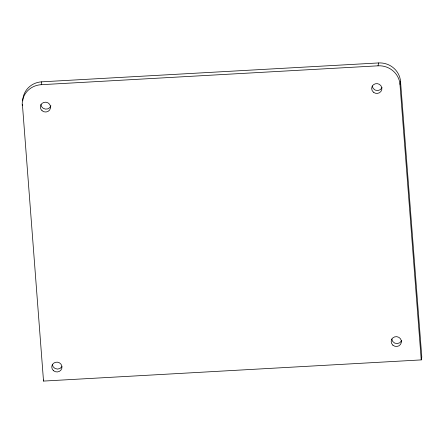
<?xml version="1.0" encoding="UTF-8"?>
<svg xmlns="http://www.w3.org/2000/svg" width="444" height="444" viewBox="0 0 444 444"><rect width="100%" height="100%" fill="white"/><g stroke="black" fill="none" stroke-linecap="round" stroke-linejoin="round"><path stroke-width="0.67" d="M22.761 100.86A20.513 19.658 11 0 1 41.725 81.829L378.582 62.943A20.513 19.658 11 0 1 400.532 81.457L421.8 357.026L421.239 359.906L43.523 381.08L22.428 104.606M22.256 105.506A20.513 19.658 11 0 1 41.164 84.704L41.725 81.829M43.523 381.08L43.734 380.003M421.239 359.906L399.972 84.332A20.513 19.658 11 0 0 378.027 65.817L378.582 62.943M399.972 84.332L400.532 81.457M41.164 84.704L378.027 65.817M382.045 87.651A5.128 4.917 11 0 1 372.227 85.936M401.576 340.687A5.128 4.917 11 0 1 391.758 338.966M50.905 105.766A5.128 4.917 11 0 1 40.909 104.507M61.91 366.622A5.128 4.917 11 0 1 52.32 364.457M373.365 92.147A5.128 4.917 11 0 0 381.79 89.599A5.128 4.917 11 0 0 375.169 83.827A5.128 4.917 11 0 0 373.365 92.147M392.896 345.182A5.128 4.917 11 0 0 401.321 342.635A5.128 4.917 11 0 0 394.699 336.863A5.128 4.917 11 0 0 392.896 345.182M42.047 110.723A5.128 4.917 11 0 0 50.472 108.175A5.128 4.917 11 0 0 43.851 102.398A5.128 4.917 11 0 0 42.047 110.723M53.458 370.668A5.128 4.917 11 0 0 61.883 368.126A5.128 4.917 11 0 0 55.261 362.348A5.128 4.917 11 0 0 53.458 370.668"/></g></svg>
